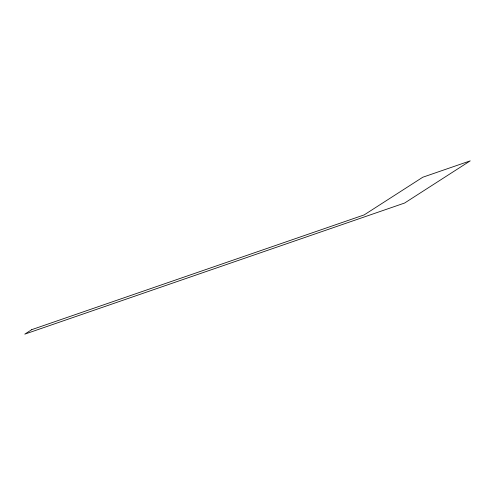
<?xml version="1.0" encoding="UTF-8"?>
<svg xmlns="http://www.w3.org/2000/svg" width="495" height="495" viewBox="0 0 495 495"><rect width="100%" height="100%" fill="white"/><g stroke="black" fill="none" stroke-linecap="round" stroke-linejoin="round"><path stroke-width="0.74" d="M31.785 329.639L24.75 334.156L404.607 203.037L470.25 160.844L422.767 177.235L364.159 214.904L31.785 329.639"/></g></svg>
